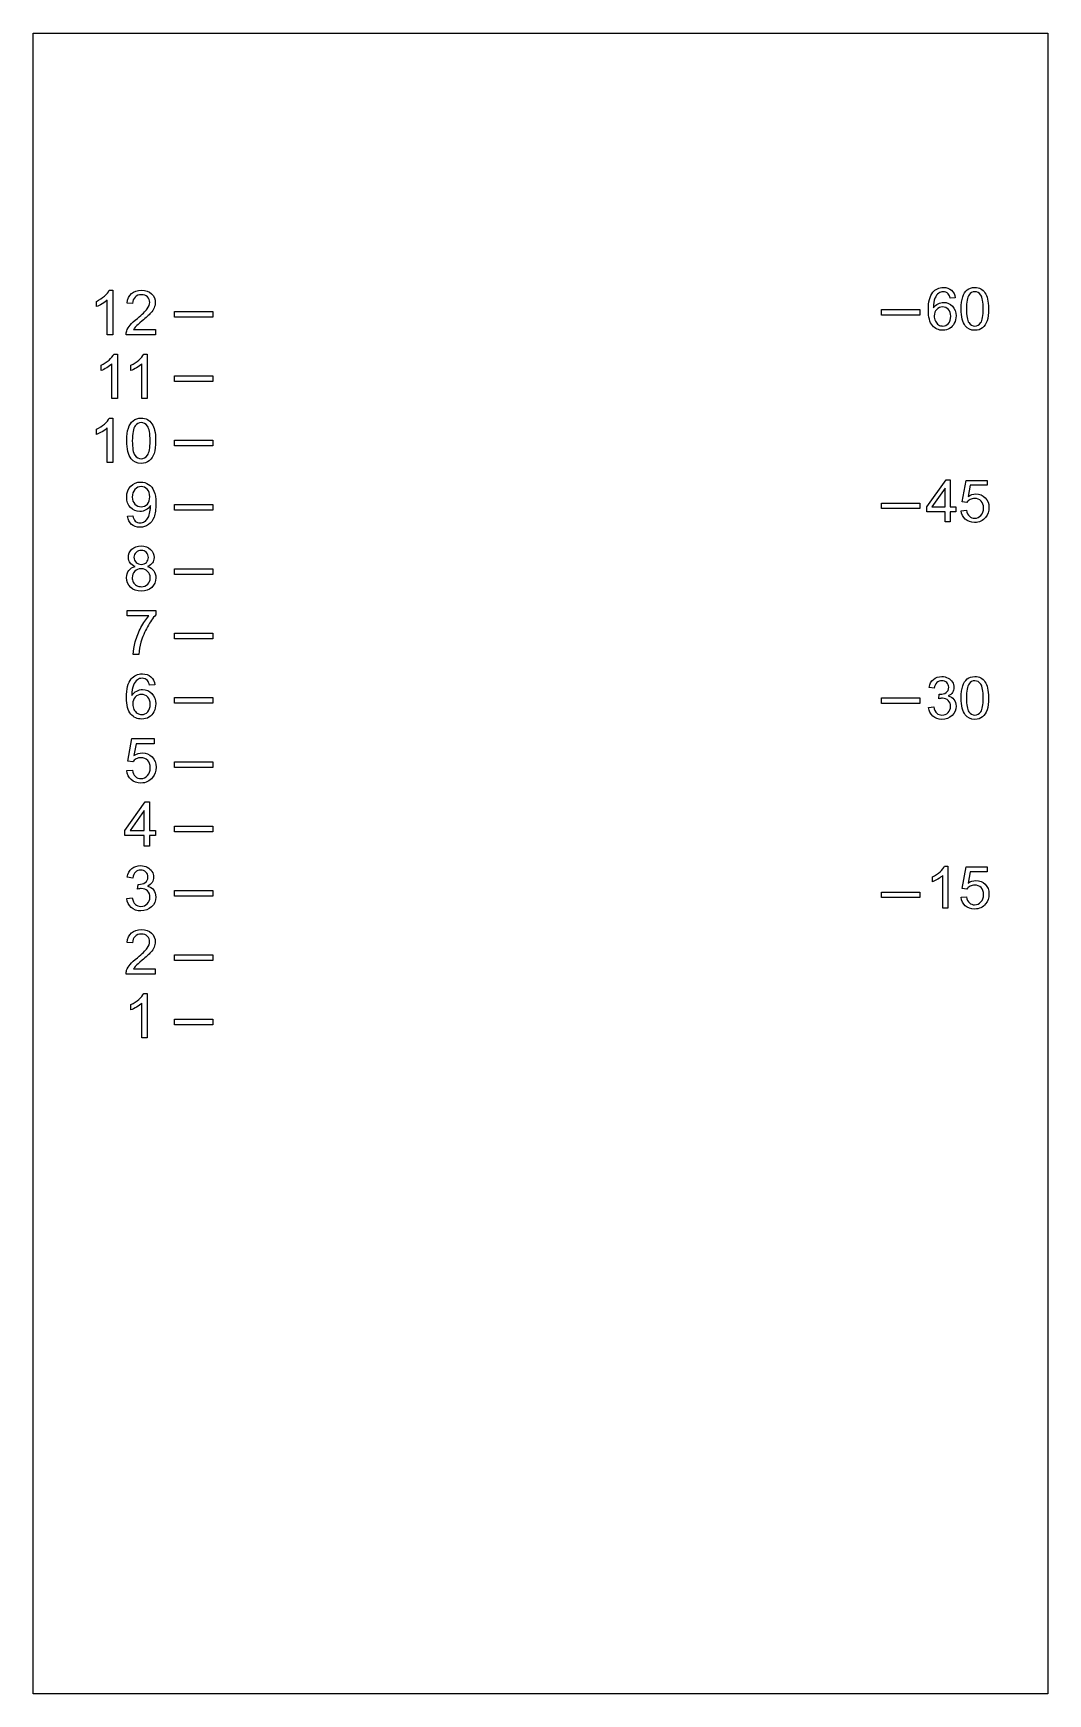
# Model space of a CAD drawing. Extents: x 34 to 116, y 49 to 184.
import ezdxf

# ---------------------------------------------------------------- set-up
doc = ezdxf.new("R2010")
doc.units = 0
doc.layers.add('Layer_1', color=7, linetype='CONTINUOUS')

msp = doc.modelspace()

# ---------------------------------------------------------------- linework, layer by layer
at = {"layer": 'Layer_1', "color": 7}
for points in [[(34.243836, 183.851205), (116.422664, 183.851205), (116.422664, 49.287664), (34.243836, 49.287664)], [(108.93092, 162.400471)], [(109.408267, 161.510475)], [(109.836954, 161.510475)], [(45.687957, 161.300315), (48.78846, 161.300315), (48.78846, 160.850908), (45.687957, 160.850908)], [(102.947085, 161.449399), (106.047587, 161.449399), (106.047587, 161.003902), (102.947085, 161.003902)], [(107.227763, 160.935685)], [(45.687957, 156.085925), (48.78846, 156.085925), (48.78846, 155.636518), (45.687957, 155.636518)], [(41.818348, 150.827725)], [(42.271412, 150.827725)], [(45.687957, 150.871503), (48.78846, 150.871503), (48.78846, 150.422097), (45.687957, 150.422097)], [(108.103673, 144.265769), (108.103673, 145.079282), (106.629921, 145.079282), (106.629921, 145.461702), (108.180141, 147.663517), (108.520772, 147.663517), (108.520772, 145.461702), (108.979582, 145.461702), (108.979582, 145.079282), (108.520772, 145.079282), (108.520772, 144.265769)], [(108.103673, 145.461702), (108.103673, 146.993702), (107.040069, 145.461702)], [(43.686891, 146.291306)], [(45.687957, 145.657069), (48.78846, 145.657069), (48.78846, 145.207662), (45.687957, 145.207662)], [(102.947085, 145.781217), (106.047587, 145.781217), (106.047587, 145.33572), (102.947085, 145.33572)], [(41.881984, 144.70648)], [(109.408267, 145.155766)], [(42.406067, 141.389833)], [(42.494231, 140.642735)], [(45.687957, 140.442653), (48.78846, 140.442653), (48.78846, 139.993247), (45.687957, 139.993247)], [(42.264025, 139.731522)], [(45.687957, 135.228238), (48.78846, 135.228238), (48.78846, 134.778832), (45.687957, 134.778832)], [(44.103219, 131.045549)], [(42.30321, 129.497466)], [(45.687957, 130.013823), (48.78846, 130.013823), (48.78846, 129.564416), (45.687957, 129.564416)], [(102.947085, 129.986458), (106.047587, 129.986458), (106.047587, 129.540961), (102.947085, 129.540961)], [(106.768954, 129.205748)], [(109.408268, 129.984498)], [(109.836954, 129.984498)], [(41.81586, 124.094237)], [(45.687957, 124.799407), (48.78846, 124.799407), (48.78846, 124.350001), (45.687957, 124.350001)], [(43.228929, 117.972523), (43.228929, 118.832292), (41.671369, 118.832292), (41.671369, 119.236459), (43.309745, 121.563484), (43.669747, 121.563484), (43.669747, 119.236459), (44.154648, 119.236459), (44.154648, 118.832292), (43.669747, 118.832292), (43.669747, 117.972523)], [(43.228929, 119.236459), (43.228929, 120.855577), (42.104841, 119.236459)], [(45.687957, 119.584992), (48.78846, 119.584992), (48.78846, 119.135586), (45.687957, 119.135586)], [(41.818309, 113.740155)], [(45.687957, 114.370577), (48.78846, 114.370577), (48.78846, 113.92117), (45.687957, 113.92117)], [(102.947085, 114.254987), (106.047587, 114.254987), (106.047587, 113.80949), (102.947085, 113.80949)], [(109.408267, 113.827883)], [(45.687957, 109.156161), (48.78846, 109.156161), (48.78846, 108.706755), (45.687957, 108.706755)], [(45.687957, 103.941746), (48.78846, 103.941746), (48.78846, 103.492339), (45.687957, 103.492339)]]:
    msp.add_lwpolyline(points, close=True, dxfattribs=at)
for points in [[(40.40283, 163.023837), (40.686913, 163.023837), (40.686913, 159.418174)], [(39.364457, 161.696208), (39.364457, 162.122421)], [(40.686913, 159.418174), (40.246095, 159.418174), (40.246095, 162.22775)], [(42.298351, 161.938709), (41.845287, 161.98525)], [(108.93092, 162.400471), (108.516138, 162.368024)], [(44.135095, 159.841938), (44.135095, 159.418174), (41.762021, 159.418174)], [(42.374269, 159.841938), (44.135095, 159.841938)], [(40.775106, 157.843122), (41.05919, 157.843122), (41.05919, 154.237458)], [(43.192194, 157.843122), (43.476277, 157.843122), (43.476277, 154.237458)], [(39.736734, 156.515493), (39.736734, 156.941706)], [(41.05919, 154.237458), (40.618371, 154.237458), (40.618371, 157.047034)], [(42.153821, 156.515493), (42.153821, 156.941706)], [(43.476277, 154.237458), (43.035458, 154.237458), (43.035458, 157.047034)], [(40.40283, 152.6624), (40.686913, 152.6624), (40.686913, 149.056737)], [(39.364457, 151.334772), (39.364457, 151.760985)], [(40.686913, 149.056737), (40.246095, 149.056737), (40.246095, 151.866313)], [(109.874029, 145.820946), (109.482419, 145.871935), (109.811464, 147.617163), (111.500717, 147.617163), (111.500717, 147.218519), (110.145144, 147.218519), (109.962083, 146.305345)], [(41.881983, 144.70648), (42.305658, 144.745672)], [(109.408267, 145.155766), (109.846222, 145.192849)], [(41.845248, 136.63533), (41.845248, 137.059093), (44.169342, 137.059093), (44.169342, 136.716163)], [(43.603625, 136.63533), (41.845248, 136.63533)], [(42.800355, 133.514668), (42.347291, 133.514668)], [(44.103219, 131.045549), (43.664849, 131.011252)], [(107.227764, 130.765559), (106.810664, 130.839726)], [(106.768954, 129.205751), (107.186054, 129.261375)], [(107.591567, 129.917284), (107.637912, 130.283481)], [(42.308107, 124.797248), (41.894228, 124.851138), (42.241985, 126.695608), (44.0273, 126.695608), (44.0273, 126.274296), (42.59464, 126.274296), (42.401169, 125.309196)], [(41.81586, 124.094237), (42.27872, 124.133431)], [(108.068914, 116.349537), (108.337712, 116.349537), (108.337712, 112.937886)], [(109.874029, 114.493066), (109.482419, 114.544051), (109.811464, 116.28928), (111.500717, 116.28928), (111.500717, 115.890638), (110.145144, 115.890638), (109.962083, 114.977465)], [(42.30321, 115.388674), (41.862391, 115.467053)], [(42.687702, 114.492152), (42.736681, 114.879174)], [(107.086413, 115.093346), (107.086413, 115.496628)], [(108.337712, 112.937886), (107.920612, 112.937886), (107.920612, 115.596288)], [(41.818309, 113.740155), (42.259128, 113.798941)], [(109.408267, 113.827883), (109.846222, 113.864964)], [(42.295862, 110.131616), (41.842799, 110.178154)], [(44.132607, 108.03484), (44.132607, 107.61108), (41.759533, 107.61108)], [(42.371781, 108.03484), (44.132607, 108.03484)], [(42.153821, 104.708803), (42.153821, 105.135019)], [(43.476277, 102.430772), (43.035458, 102.430772), (43.035458, 105.240343)], [(43.192194, 106.036429), (43.476277, 106.036429), (43.476277, 102.430772)]]:
    msp.add_lwpolyline(points, dxfattribs=at)
for points in [[(40.010991, 162.543736), (40.195482, 162.708668), (40.326095, 162.868702), (40.40283, 163.023837)], [(42.195493, 162.756842), (42.397943, 162.934839), (42.669781, 163.023837), (43.011007, 163.023837)], [(43.011007, 163.023837), (43.355499, 163.023837), (43.628154, 162.928307), (43.828971, 162.737246)], [(106.748099, 161.42472), (106.748099, 162.081402), (106.869367, 162.558848), (107.111903, 162.857059)], [(107.111903, 162.857059), (107.323542, 163.116641), (107.60856, 163.246432), (107.966957, 163.246432)], [(107.941467, 162.903412), (107.808613, 162.903412), (107.69198, 162.866329), (107.591567, 162.792163)], [(108.358567, 162.724949), (108.245796, 162.843925), (108.106762, 162.903412), (107.941467, 162.903412)], [(107.966957, 163.246432), (108.234209, 163.246432), (108.4528, 163.171493), (108.62273, 163.021615)], [(108.62273, 163.021615), (108.794204, 162.871737), (108.896934, 162.664689), (108.93092, 162.400471)], [(109.53108, 162.479273), (109.6145, 162.724949), (109.737313, 162.914228), (109.899518, 163.04711)], [(109.899518, 163.04711), (110.063268, 163.179991), (110.268729, 163.246432), (110.515899, 163.246432)], [(110.511264, 162.901095), (110.319708, 162.901095), (110.166771, 162.819975), (110.052455, 162.657736)], [(110.99788, 162.625289), (110.868116, 162.809159), (110.705911, 162.901095), (110.511264, 162.901095)], [(110.515899, 163.246432), (110.698187, 163.246432), (110.858075, 163.209349), (110.995563, 163.135182)], [(110.995563, 163.135182), (111.133052, 163.062561), (111.246596, 162.95672), (111.336195, 162.817658)], [(39.364457, 162.122421), (39.610989, 162.238364), (39.8265, 162.378803), (40.010991, 162.543736)], [(39.827317, 161.924012), (39.655888, 161.822766), (39.501601, 161.746832), (39.364457, 161.696208)], [(40.246095, 162.22775), (40.139972, 162.126504), (40.000379, 162.025258), (39.827317, 161.924012)], [(41.845287, 161.98525), (41.876308, 162.323281), (41.993043, 162.580478), (42.195493, 162.756842)], [(42.491821, 162.467801), (42.364474, 162.340427), (42.299984, 162.164063), (42.298351, 161.938709)], [(43.001211, 162.658862), (42.788966, 162.658862), (42.619169, 162.595175), (42.491821, 162.467801)], [(42.680393, 160.745803), (43.0706, 161.065871), (43.334274, 161.318986), (43.471418, 161.505147)], [(43.488561, 162.477599), (43.364479, 162.598441), (43.202029, 162.658862), (43.001211, 162.658862)], [(43.471418, 161.505147), (43.608562, 161.692942), (43.677134, 161.870123), (43.677134, 162.036689)], [(43.677134, 162.036689), (43.677134, 162.21142), (43.614276, 162.35839), (43.488561, 162.477599)], [(44.042033, 161.603128), (43.983257, 161.464323), (43.885298, 161.318169), (43.748155, 161.164667)], [(43.828971, 162.737246), (44.029789, 162.546185), (44.130197, 162.3094), (44.130197, 162.026891)], [(44.130197, 162.026891), (44.130197, 161.883187), (44.100809, 161.741933), (44.042033, 161.603128)], [(107.28106, 162.372659), (107.205364, 162.188788), (107.165971, 161.926888), (107.162881, 161.586959)], [(107.162881, 161.586959), (107.263294, 161.739927), (107.386107, 161.853495), (107.53132, 161.927661)], [(107.591567, 162.792163), (107.460258, 162.696365), (107.356755, 162.55653), (107.28106, 162.372659)], [(107.904392, 161.670396), (107.715924, 161.670396), (107.556036, 161.60241), (107.424727, 161.466439)], [(107.53132, 161.927661), (107.676532, 162.001827), (107.828696, 162.03891), (107.987812, 162.03891)], [(108.377105, 161.466439), (108.251975, 161.60241), (108.094404, 161.670396), (107.904392, 161.670396)], [(107.987812, 162.03891), (108.265878, 162.03891), (108.502235, 161.936159), (108.696881, 161.730656)], [(108.516138, 162.368024), (108.479063, 162.531808), (108.426539, 162.650783), (108.358567, 162.724949)], [(108.696881, 161.730656), (108.893073, 161.526699), (108.991168, 161.262481), (108.991168, 160.938003)], [(109.408267, 161.510475), (109.408267, 161.91221), (109.449205, 162.235142), (109.53108, 162.479273)], [(109.744264, 160.129126), (109.520266, 160.411885), (109.408267, 160.872335), (109.408267, 161.510475)], [(110.052455, 162.657736), (109.908787, 162.450688), (109.836954, 162.068268), (109.836954, 161.510475)], [(109.836954, 161.510475), (109.836954, 160.952682), (109.901836, 160.581077), (110.0316, 160.395661)], [(111.194845, 161.510475), (111.194845, 162.069813), (111.12919, 162.441418), (110.99788, 162.625289)], [(110.99788, 160.397979), (111.12919, 160.583395), (111.194845, 160.954227), (111.194845, 161.510475)], [(111.336195, 162.817658), (111.425794, 162.680141), (111.496083, 162.511721), (111.547062, 162.312399)], [(111.62353, 161.510475), (111.62353, 161.111831), (111.582593, 160.78967), (111.500717, 160.543994)], [(111.547062, 162.312399), (111.598041, 162.114622), (111.62353, 161.847314), (111.62353, 161.510475)], [(41.81345, 159.724361), (41.873859, 159.886028), (41.970186, 160.045246), (42.102431, 160.202014)], [(42.102431, 160.202014), (42.236309, 160.358782), (42.428963, 160.540045), (42.680393, 160.745803)], [(43.069784, 160.532696), (42.805292, 160.310608), (42.635495, 160.159556), (42.560393, 160.079539)], [(43.748155, 161.164667), (43.612644, 161.011165), (43.38652, 160.800508), (43.069784, 160.532696)], [(107.077144, 160.159256), (106.857781, 160.415748), (106.748099, 160.837569), (106.748099, 161.42472)], [(107.927564, 159.776835), (107.579981, 159.776835), (107.296508, 159.904309), (107.077144, 160.159256)], [(107.424727, 161.466439), (107.293418, 161.332012), (107.227763, 161.155094), (107.227763, 160.935685)], [(107.227763, 160.935685), (107.227763, 160.791988), (107.257887, 160.654471), (107.318135, 160.523134)], [(107.318135, 160.523134), (107.379928, 160.391798), (107.465665, 160.291365), (107.575347, 160.221834)], [(107.575347, 160.221834), (107.685029, 160.153848), (107.800117, 160.119855), (107.920612, 160.119855)], [(107.920612, 160.119855), (108.096721, 160.119855), (108.248113, 160.190931), (108.374788, 160.333084)], [(108.374788, 160.333084), (108.501462, 160.475236), (108.564799, 160.668377), (108.564799, 160.912508)], [(108.564799, 160.912508), (108.564799, 161.147368), (108.502234, 161.332012), (108.377105, 161.466439)], [(108.852135, 160.342354), (108.760991, 160.160028), (108.635089, 160.020194), (108.474428, 159.92285)], [(108.991168, 160.938003), (108.991168, 160.724775), (108.944824, 160.526225), (108.852135, 160.342354)], [(110.0316, 160.395661), (110.162909, 160.21179), (110.324342, 160.119855), (110.515899, 160.119855)], [(110.515899, 160.119855), (110.707456, 160.119855), (110.868116, 160.212563), (110.99788, 160.397979)], [(111.500717, 160.543994), (111.418842, 160.299863), (111.29603, 160.110584), (111.13228, 159.976158)], [(41.762021, 159.418174), (41.758758, 159.524319), (41.775901, 159.626382), (41.81345, 159.724361)], [(42.560393, 160.079539), (42.48529, 160.001155), (42.423249, 159.921955), (42.374269, 159.841938)], [(108.474428, 159.92285), (108.313767, 159.825507), (108.131479, 159.776835), (107.927564, 159.776835)], [(110.515899, 159.776835), (110.188398, 159.776835), (109.931187, 159.894265), (109.744264, 160.129126)], [(111.13228, 159.976158), (110.970074, 159.843276), (110.764614, 159.776835), (110.515899, 159.776835)], [(40.383268, 157.363019), (40.567759, 157.527952), (40.698372, 157.687987), (40.775106, 157.843122)], [(42.800355, 157.363019), (42.984846, 157.527952), (43.115459, 157.687987), (43.192194, 157.843122)], [(39.736734, 156.941706), (39.983266, 157.057649), (40.198777, 157.198087), (40.383268, 157.363019)], [(40.199593, 156.743296), (40.028164, 156.64205), (39.873878, 156.566116), (39.736734, 156.515493)], [(40.618371, 157.047034), (40.512248, 156.945788), (40.372655, 156.844542), (40.199593, 156.743296)], [(42.153821, 156.941706), (42.400353, 157.057649), (42.615864, 157.198087), (42.800355, 157.363019)], [(42.616681, 156.743296), (42.445251, 156.64205), (42.290964, 156.566116), (42.153821, 156.515493)], [(43.035458, 157.047034), (42.929335, 156.945788), (42.789743, 156.844542), (42.616681, 156.743296)], [(39.364457, 151.760985), (39.610989, 151.876928), (39.8265, 152.017365), (40.010991, 152.182299)], [(40.010991, 152.182299), (40.195482, 152.347231), (40.326095, 152.507265), (40.40283, 152.6624)], [(41.948145, 151.851616), (42.036308, 152.111263), (42.166105, 152.311305), (42.337535, 152.451743)], [(42.337535, 152.451743), (42.510597, 152.592181), (42.727741, 152.6624), (42.988967, 152.6624)], [(42.984069, 152.297425), (42.781618, 152.297425), (42.619985, 152.211693), (42.499168, 152.040228)], [(43.498357, 152.005934), (43.361214, 152.200262), (43.189784, 152.297425), (42.984069, 152.297425)], [(42.988967, 152.6624), (43.181621, 152.6624), (43.350601, 152.623208), (43.495908, 152.544824)], [(43.495908, 152.544824), (43.641215, 152.468073), (43.761216, 152.356213), (43.85591, 152.209243)], [(43.85591, 152.209243), (43.950605, 152.063906), (44.024891, 151.885909), (44.078769, 151.675252)], [(39.827317, 151.562575), (39.655888, 151.461329), (39.501601, 151.385395), (39.364457, 151.334772)], [(40.246095, 151.866313), (40.139972, 151.765067), (40.000379, 151.663821), (39.827317, 151.562575)], [(41.818348, 150.827725), (41.818348, 151.252305), (41.861614, 151.593602), (41.948145, 151.851616)], [(42.173452, 149.367823), (41.936716, 149.666663), (41.818348, 150.153297), (41.818348, 150.827725)], [(42.499168, 152.040228), (42.347331, 151.821405), (42.271412, 151.417238), (42.271412, 150.827725)], [(42.271412, 150.827725), (42.271412, 150.238212), (42.339984, 149.845476), (42.477127, 149.649516)], [(43.706522, 150.827725), (43.706522, 151.418871), (43.637133, 151.811607), (43.498357, 152.005934)], [(43.498357, 149.651965), (43.637133, 149.847925), (43.706522, 150.239845), (43.706522, 150.827725)], [(44.159585, 150.827725), (44.159585, 150.406411), (44.11632, 150.065931), (44.029789, 149.806284)], [(44.078769, 151.675252), (44.132646, 151.466228), (44.159585, 151.183719), (44.159585, 150.827725)], [(42.988967, 148.9955), (42.642842, 148.9955), (42.371004, 149.119608), (42.173452, 149.367823)], [(42.477127, 149.649516), (42.615904, 149.455189), (42.786517, 149.358025), (42.988967, 149.358025)], [(42.988967, 149.358025), (43.191417, 149.358025), (43.361214, 149.456005), (43.498357, 149.651965)], [(44.029789, 149.806284), (43.943258, 149.54827), (43.813461, 149.348228), (43.640399, 149.206157)], [(43.640399, 149.206157), (43.468969, 149.065719), (43.251825, 148.9955), (42.988967, 148.9955)], [(41.815862, 146.269261), (41.815862, 146.63342), (41.922801, 146.926543), (42.13668, 147.148631)], [(42.13668, 147.148631), (42.352191, 147.370719), (42.62158, 147.481763), (42.944847, 147.481763)], [(42.486884, 146.876737), (42.341577, 146.716702), (42.268924, 146.509311), (42.268924, 146.254563)], [(42.998724, 147.116788), (42.802804, 147.116788), (42.632191, 147.036771), (42.486884, 146.876737)], [(42.944847, 147.481763), (43.178318, 147.481763), (43.39138, 147.418892), (43.584034, 147.293151)], [(43.483624, 146.893883), (43.349746, 147.042486), (43.188112, 147.116788), (42.998724, 147.116788)], [(43.686891, 146.291306), (43.686891, 146.544421), (43.619135, 146.74528), (43.483624, 146.893883)], [(43.584034, 147.293151), (43.778321, 147.16741), (43.92526, 146.98778), (44.024853, 146.754262)], [(44.024853, 146.754262), (44.126078, 146.522376), (44.17669, 146.185978), (44.17669, 145.745068)], [(42.124434, 145.416835), (41.918719, 145.632391), (41.815862, 145.916533), (41.815862, 146.269261)], [(42.878725, 145.093501), (42.58158, 145.093501), (42.33015, 145.201279), (42.124434, 145.416835)], [(42.268924, 146.254563), (42.268924, 146.025944), (42.337495, 145.839782), (42.474639, 145.696077)], [(42.474639, 145.696077), (42.613415, 145.554006), (42.784028, 145.482971), (42.986478, 145.482971)], [(42.986478, 145.482971), (43.190561, 145.482971), (43.357909, 145.554006), (43.488522, 145.696077)], [(43.735872, 145.566254), (43.647708, 145.425816), (43.526891, 145.311506), (43.373421, 145.223324)], [(43.488522, 145.696077), (43.620768, 145.839782), (43.686891, 146.038191), (43.686891, 146.291306)], [(43.672196, 144.939182), (43.716278, 145.115546), (43.738319, 145.295176), (43.738319, 145.478072)], [(43.738319, 145.478072), (43.738319, 145.497668), (43.737504, 145.527062), (43.735872, 145.566254)], [(44.17669, 145.745068), (44.17669, 145.286195), (44.126894, 144.920403), (44.027302, 144.647692)], [(110.128923, 146.057352), (110.020786, 145.997091), (109.935821, 145.918289), (109.874029, 145.820946)], [(109.962083, 146.305345), (110.165999, 146.447497), (110.379955, 146.518573), (110.603953, 146.518573)], [(110.492726, 146.150059), (110.358328, 146.150059), (110.23706, 146.119157), (110.128923, 146.057352)], [(111.016418, 145.943784), (110.883564, 146.081301), (110.709001, 146.150059), (110.492726, 146.150059)], [(110.603953, 146.518573), (110.900558, 146.518573), (111.150817, 146.415822), (111.354732, 146.21032)], [(111.009467, 144.777981), (111.1485, 144.929404), (111.218017, 145.130272), (111.218017, 145.380583)], [(111.218017, 145.380583), (111.218017, 145.618533), (111.150817, 145.806267), (111.016418, 145.943784)], [(111.354732, 146.21032), (111.558648, 146.004817), (111.660606, 145.740599), (111.660606, 145.417666)], [(111.660606, 145.417666), (111.660606, 145.110185), (111.571007, 144.844422), (111.391808, 144.620378)], [(42.202803, 144.047564), (42.024842, 144.204332), (41.917903, 144.423971), (41.881984, 144.70648)], [(42.890969, 143.814862), (42.610151, 143.814862), (42.380763, 143.892429), (42.202803, 144.047564)], [(42.305658, 144.745672), (42.341577, 144.546446), (42.410149, 144.401925), (42.511374, 144.31211)], [(42.511374, 144.31211), (42.612599, 144.222296), (42.742395, 144.177388), (42.900763, 144.177388)], [(43.373421, 145.223324), (43.221583, 145.136775), (43.056684, 145.093501), (42.878725, 145.093501)], [(43.581585, 144.027968), (43.385666, 143.885897), (43.15546, 143.814862), (42.890969, 143.814862)], [(42.900763, 144.177388), (43.036274, 144.177388), (43.154642, 144.208415), (43.255867, 144.270469)], [(43.255867, 144.270469), (43.358725, 144.332523), (43.442807, 144.414989), (43.508114, 144.517869)], [(43.508114, 144.517869), (43.57342, 144.62238), (43.628115, 144.762818), (43.672196, 144.939182)], [(44.027302, 144.647692), (43.92771, 144.376614), (43.779137, 144.170039), (43.581585, 144.027968)], [(109.741947, 144.46741), (109.547301, 144.640464), (109.436074, 144.869917), (109.408267, 145.155766)], [(110.499678, 144.207827), (110.190716, 144.207827), (109.938139, 144.294354), (109.741947, 144.46741)], [(109.846222, 145.192849), (109.878663, 144.979621), (109.953587, 144.818927), (110.070993, 144.710768)], [(110.070993, 144.710768), (110.189943, 144.604153), (110.332838, 144.550846), (110.499678, 144.550846)], [(110.499678, 144.550846), (110.700504, 144.550846), (110.870434, 144.626558), (111.009467, 144.777981)], [(111.391808, 144.620378), (111.17399, 144.345344), (110.876613, 144.207827), (110.499678, 144.207827)], [(41.955453, 141.375136), (41.955453, 141.636416), (42.049331, 141.856054), (42.237087, 142.034051)], [(42.087698, 140.929327), (41.999534, 141.053435), (41.955453, 141.202038), (41.955453, 141.375136)], [(42.237087, 142.034051), (42.424843, 142.212049), (42.67464, 142.301047), (42.986478, 142.301047)], [(42.572599, 141.776854), (42.461577, 141.669076), (42.406067, 141.540069), (42.406067, 141.389833)], [(42.406067, 141.389833), (42.406067, 141.220001), (42.460761, 141.081196), (42.57015, 140.973418)], [(42.991377, 141.938521), (42.823212, 141.938521), (42.683619, 141.884632), (42.572599, 141.776854)], [(42.986478, 142.301047), (43.29995, 142.301047), (43.552196, 142.209599), (43.743217, 142.026703)], [(43.407705, 141.771955), (43.296684, 141.882999), (43.157908, 141.938521), (42.991377, 141.938521)], [(43.576686, 141.365338), (43.576686, 141.527005), (43.520359, 141.662544), (43.407705, 141.771955)], [(43.412603, 140.970969), (43.521992, 141.078747), (43.576686, 141.210203), (43.576686, 141.365338)], [(43.743217, 142.026703), (43.934239, 141.84544), (44.029749, 141.624169), (44.029749, 141.362888)], [(44.029749, 141.362888), (44.029749, 141.196323), (43.985668, 141.050986), (43.897504, 140.926877)], [(41.810962, 139.733971), (41.810962, 139.96749), (41.869738, 140.162634), (41.98729, 140.319401)], [(41.98729, 140.319401), (42.106474, 140.477803), (42.275454, 140.585581), (42.494231, 140.642735)], [(42.494231, 140.642735), (42.311373, 140.709689), (42.175862, 140.805219), (42.087698, 140.929327)], [(42.467292, 140.245917), (42.331781, 140.108745), (42.264025, 139.93728), (42.264025, 139.731522)], [(42.984029, 140.451674), (42.776681, 140.451674), (42.604435, 140.383089), (42.467292, 140.245917)], [(42.57015, 140.973418), (42.679538, 140.86564), (42.82158, 140.811751), (42.996274, 140.811751)], [(43.513012, 140.243467), (43.372603, 140.382272), (43.196276, 140.451674), (42.984029, 140.451674)], [(42.996274, 140.811751), (43.166071, 140.811751), (43.304848, 140.864824), (43.412603, 140.970969)], [(43.897504, 140.926877), (43.810973, 140.804403), (43.678727, 140.709689), (43.500767, 140.642735)], [(43.500767, 140.642735), (43.721176, 140.570883), (43.888524, 140.454941), (44.002811, 140.294907)], [(43.726074, 139.716825), (43.726074, 139.929115), (43.655054, 140.104663), (43.513012, 140.243467)], [(44.002811, 140.294907), (44.118729, 140.134873), (44.176689, 139.943812), (44.176689, 139.721724)], [(42.136678, 138.947682), (41.919534, 139.158339), (41.810962, 139.420435), (41.810962, 139.733971)], [(42.993825, 138.634146), (42.639538, 138.634146), (42.353822, 138.738658), (42.136678, 138.947682)], [(42.264025, 139.731522), (42.264025, 139.605781), (42.293413, 139.484122), (42.35219, 139.366547)], [(42.35219, 139.366547), (42.412598, 139.24897), (42.501578, 139.157522), (42.619129, 139.092203)], [(42.619129, 139.092203), (42.736681, 139.028515), (42.863213, 138.996672), (42.998724, 138.996672)], [(43.850973, 138.947682), (43.633829, 138.738658), (43.348113, 138.634146), (42.993825, 138.634146)], [(42.998724, 138.996672), (43.209337, 138.996672), (43.383215, 139.064441), (43.520359, 139.19998)], [(43.520359, 139.19998), (43.657502, 139.335519), (43.726074, 139.507801), (43.726074, 139.716825)], [(44.176689, 139.721724), (44.176689, 139.41472), (44.068117, 139.156706), (43.850973, 138.947682)], [(42.969336, 135.694722), (43.16852, 136.067046), (43.37995, 136.380582), (43.603625, 136.63533)], [(44.169342, 136.716163), (43.940769, 136.472846), (43.713829, 136.149512), (43.488522, 135.746162)], [(42.513823, 134.538558), (42.619946, 134.938643), (42.771783, 135.324031), (42.969336, 135.694722)], [(43.488522, 135.746162), (43.264847, 135.342811), (43.091785, 134.928029), (42.969336, 134.501816)], [(42.347291, 133.514668), (42.352186, 133.797177), (42.407697, 134.138473), (42.513823, 134.538558)], [(42.969336, 134.501816), (42.881172, 134.201344), (42.824845, 133.872295), (42.800355, 133.514668)], [(42.18076, 131.528099), (42.404435, 131.802443), (42.705661, 131.939615), (43.084438, 131.939615)], [(43.084438, 131.939615), (43.366888, 131.939615), (43.59791, 131.860414), (43.777503, 131.702013)], [(41.796268, 130.01431), (41.796268, 130.708336), (41.924432, 131.212933), (42.18076, 131.528099)], [(42.359536, 131.016156), (42.279536, 130.821828), (42.237903, 130.545034), (42.234637, 130.185772)], [(42.234637, 130.185772), (42.340761, 130.347442), (42.470558, 130.467468), (42.624028, 130.54585)], [(42.687702, 131.459513), (42.548925, 131.358267), (42.439537, 131.210481), (42.359536, 131.016156)], [(42.624028, 130.54585), (42.777498, 130.624231), (42.938315, 130.663422), (43.106479, 130.663422)], [(43.057499, 131.577089), (42.91709, 131.577089), (42.793825, 131.537897), (42.687702, 131.459513)], [(43.498318, 131.388477), (43.379133, 131.514218), (43.232194, 131.577089), (43.057499, 131.577089)], [(43.106479, 130.663422), (43.400358, 130.663422), (43.650156, 130.554829), (43.855871, 130.337642)], [(43.664849, 131.011252), (43.625666, 131.184351), (43.570155, 131.310093), (43.498318, 131.388477)], [(43.777503, 131.702013), (43.958729, 131.543612), (44.067301, 131.324791), (44.103219, 131.045549)], [(106.810664, 130.839726), (106.861643, 131.119395), (106.977504, 131.335714), (107.158247, 131.488682)], [(107.158247, 131.488682), (107.338991, 131.643196), (107.563761, 131.720452), (107.832559, 131.720452)], [(107.436314, 131.224464), (107.328177, 131.122485), (107.25866, 130.969517), (107.227764, 130.765559)], [(107.841827, 131.377432), (107.679622, 131.377432), (107.544451, 131.326443), (107.436314, 131.224464)], [(107.832559, 131.720452), (108.017936, 131.720452), (108.188638, 131.680279), (108.344664, 131.599932)], [(108.242706, 131.226782), (108.139204, 131.327215), (108.005578, 131.377432), (107.841827, 131.377432)], [(108.184776, 130.417905), (108.326898, 130.510613), (108.39796, 130.653538), (108.39796, 130.846679)], [(108.39796, 130.846679), (108.39796, 130.999647), (108.346209, 131.126348), (108.242706, 131.226782)], [(108.344664, 131.599932), (108.50069, 131.52113), (108.619641, 131.41297), (108.701516, 131.275454)], [(108.701516, 131.275454), (108.784936, 131.137937), (108.826646, 130.991922), (108.826646, 130.837408)], [(108.826646, 130.837408), (108.826646, 130.690621), (108.787253, 130.556967), (108.708468, 130.436446)], [(109.408268, 129.984498), (109.408268, 130.386233), (109.449206, 130.709165), (109.531081, 130.953296)], [(109.531081, 130.953296), (109.614501, 131.198973), (109.737313, 131.388252), (109.899519, 131.521133)], [(110.052455, 131.13176), (109.908787, 130.924712), (109.836954, 130.542291), (109.836954, 129.984498)], [(109.899519, 131.521133), (110.063269, 131.654015), (110.268729, 131.720455), (110.515899, 131.720455)], [(110.511265, 131.375118), (110.319708, 131.375118), (110.166771, 131.293998), (110.052455, 131.13176)], [(110.997881, 131.099311), (110.868117, 131.283182), (110.705911, 131.375118), (110.511265, 131.375118)], [(110.515899, 131.720455), (110.698187, 131.720455), (110.858075, 131.683372), (110.995564, 131.609205)], [(110.995564, 131.609205), (111.133052, 131.536584), (111.246596, 131.430743), (111.336195, 131.29168)], [(111.194845, 129.984498), (111.194845, 130.543836), (111.12919, 130.915441), (110.997881, 131.099311)], [(111.336195, 131.29168), (111.425794, 131.154164), (111.496083, 130.985744), (111.547062, 130.786422)], [(111.547062, 130.786422), (111.598041, 130.588645), (111.623531, 130.321337), (111.623531, 129.984498)], [(42.144025, 128.676883), (41.912187, 128.94796), (41.796268, 129.393769), (41.796268, 130.01431)], [(42.511374, 130.058399), (42.372598, 129.91633), (42.30321, 129.729352), (42.30321, 129.497466)], [(42.30321, 129.497466), (42.30321, 129.345593), (42.335047, 129.200255), (42.39872, 129.061449)], [(43.018315, 130.273951), (42.81913, 130.273951), (42.65015, 130.202101), (42.511374, 130.058399)], [(43.517909, 130.058399), (43.385664, 130.202101), (43.219133, 130.273951), (43.018315, 130.273951)], [(43.515461, 128.860594), (43.649339, 129.010829), (43.716278, 129.214954), (43.716278, 129.472969)], [(43.716278, 129.472969), (43.716278, 129.721186), (43.650155, 129.91633), (43.517909, 130.058399)], [(43.855871, 130.337642), (44.063219, 130.122087), (44.166893, 129.842844), (44.166893, 129.499914)], [(44.166893, 129.499914), (44.166893, 129.274561), (44.117913, 129.064721), (44.019954, 128.870394)], [(107.104951, 128.515073), (106.90876, 128.692764), (106.796761, 128.922989), (106.768954, 129.205748)], [(107.186054, 129.261375), (107.233943, 129.02497), (107.315046, 128.854233), (107.429362, 128.749164)], [(107.885854, 129.963639), (107.807069, 129.963639), (107.708973, 129.948187), (107.591567, 129.917284)], [(107.637912, 130.283481), (107.665718, 130.280389), (107.688118, 130.278842), (107.705112, 130.278842)], [(107.705112, 130.278842), (107.882765, 130.278842), (108.042653, 130.325197), (108.184776, 130.417905)], [(108.363202, 129.775905), (108.238072, 129.901061), (108.078956, 129.963639), (107.885854, 129.963639)], [(108.346981, 128.797836), (108.482925, 128.933808), (108.550897, 129.102227), (108.550897, 129.303094)], [(108.708468, 130.436446), (108.629682, 130.315926), (108.513048, 130.220127), (108.358567, 130.149051)], [(108.358567, 130.149051), (108.559393, 130.102697), (108.715419, 130.006127), (108.826646, 129.859339)], [(108.550897, 129.303094), (108.550897, 129.494691), (108.488332, 129.652294), (108.363202, 129.775905)], [(108.993485, 129.312362), (108.993485, 129.015696), (108.885349, 128.76384), (108.669075, 128.556792)], [(108.826646, 129.859339), (108.937872, 129.714096), (108.993485, 129.531771), (108.993485, 129.312362)], [(109.744265, 128.603149), (109.520267, 128.885908), (109.408268, 129.346358), (109.408268, 129.984498)], [(109.836954, 129.984498), (109.836954, 129.426705), (109.901836, 129.0551), (110.0316, 128.869684)], [(110.997881, 128.872002), (111.12919, 129.057418), (111.194845, 129.42825), (111.194845, 129.984498)], [(111.623531, 129.984498), (111.623531, 129.585854), (111.582593, 129.263693), (111.500718, 129.018017)], [(43.042805, 128.272715), (42.675456, 128.272715), (42.375863, 128.407438), (42.144025, 128.676883)], [(42.39872, 129.061449), (42.464026, 128.922649), (42.554639, 128.816507), (42.670558, 128.743021)], [(42.670558, 128.743021), (42.786477, 128.671168), (42.908111, 128.635241), (43.035458, 128.635241)], [(43.035458, 128.635241), (43.221582, 128.635241), (43.381583, 128.710359), (43.515461, 128.860594)], [(43.620767, 128.427033), (43.45097, 128.324155), (43.258316, 128.272715), (43.042805, 128.272715)], [(44.019954, 128.870394), (43.923626, 128.677699), (43.790564, 128.529912), (43.620767, 128.427033)], [(107.848779, 128.248538), (107.55063, 128.248538), (107.302687, 128.337383), (107.104951, 128.515073)], [(107.429362, 128.749164), (107.545223, 128.64564), (107.685801, 128.593878), (107.851096, 128.593878)], [(108.669075, 128.556792), (108.452801, 128.351289), (108.179369, 128.248538), (107.848779, 128.248538)], [(107.851096, 128.593878), (108.047287, 128.593878), (108.212582, 128.661864), (108.346981, 128.797836)], [(110.515899, 128.250859), (110.188399, 128.250859), (109.931187, 128.368289), (109.744265, 128.603149)], [(110.0316, 128.869684), (110.162909, 128.685814), (110.324342, 128.593878), (110.515899, 128.593878)], [(110.515899, 128.593878), (110.707456, 128.593878), (110.868117, 128.686586), (110.997881, 128.872002)], [(111.13228, 128.450181), (110.970074, 128.317299), (110.764614, 128.250859), (110.515899, 128.250859)], [(111.500718, 129.018017), (111.418843, 128.773886), (111.29603, 128.584608), (111.13228, 128.450181)], [(42.401169, 125.309196), (42.616681, 125.459431), (42.842804, 125.534548), (43.07954, 125.534548)], [(42.961988, 125.145077), (42.819947, 125.145077), (42.691783, 125.112417), (42.577496, 125.047098)], [(43.515461, 124.927069), (43.375052, 125.072408), (43.190561, 125.145077), (42.961988, 125.145077)], [(43.07954, 125.534548), (43.393011, 125.534548), (43.657502, 125.425952), (43.873014, 125.20876)], [(43.873014, 125.20876), (44.088525, 124.991573), (44.196281, 124.71233), (44.196281, 124.371032)], [(42.168515, 123.366738), (41.962799, 123.549635), (41.845248, 123.792135), (41.81586, 124.094237)], [(42.27872, 124.133431), (42.313005, 123.908078), (42.39219, 123.738248), (42.516272, 123.623939)], [(42.577496, 125.047098), (42.46321, 124.98341), (42.373414, 124.900127), (42.308107, 124.797248)], [(43.508114, 123.694974), (43.655054, 123.855007), (43.728524, 124.067295), (43.728524, 124.331838)], [(43.728524, 124.331838), (43.728524, 124.58332), (43.657503, 124.78173), (43.515461, 124.927069)], [(44.196281, 124.371032), (44.196281, 124.046065), (44.101586, 123.76519), (43.912197, 123.528408)], [(42.969336, 123.092391), (42.642803, 123.092391), (42.375863, 123.18384), (42.168515, 123.366738)], [(42.516272, 123.623939), (42.641987, 123.511258), (42.793008, 123.454917), (42.969336, 123.454917)], [(42.969336, 123.454917), (43.181581, 123.454917), (43.361174, 123.534936), (43.508114, 123.694974)], [(43.912197, 123.528408), (43.681992, 123.23773), (43.367705, 123.092391), (42.969336, 123.092391)], [(41.862391, 115.467053), (41.916268, 115.762627), (42.038718, 115.991246), (42.22974, 116.152911)], [(42.22974, 116.152911), (42.420761, 116.316213), (42.658314, 116.397864), (42.942396, 116.397864)], [(42.523619, 115.873668), (42.409333, 115.765893), (42.335863, 115.604229), (42.30321, 115.388674)], [(42.952192, 116.035338), (42.780763, 116.035338), (42.637905, 115.981448), (42.523619, 115.873668)], [(42.942396, 116.397864), (43.138316, 116.397864), (43.318725, 116.355406), (43.483624, 116.270491)], [(43.375869, 115.876124), (43.26648, 115.982267), (43.125255, 116.035338), (42.952192, 116.035338)], [(43.539951, 115.474405), (43.539951, 115.63607), (43.485257, 115.769976), (43.375869, 115.876124)], [(43.483624, 116.270491), (43.648523, 116.187208), (43.774238, 116.072897), (43.860769, 115.927558)], [(43.860769, 115.927558), (43.948932, 115.782225), (43.993014, 115.627907), (43.993014, 115.464605)], [(107.086413, 115.496628), (107.31968, 115.606332), (107.523595, 115.739213), (107.698159, 115.89527)], [(107.698159, 115.89527), (107.872723, 116.051327), (107.996308, 116.20275), (108.068914, 116.349537)], [(42.998724, 114.541145), (42.915458, 114.541145), (42.811784, 114.524814), (42.687702, 114.492152)], [(42.736681, 114.879174), (42.766069, 114.87591), (42.789743, 114.874278), (42.807702, 114.874278)], [(42.807702, 114.874278), (42.995458, 114.874278), (43.164439, 114.923267), (43.314644, 115.021244)], [(43.503216, 114.34273), (43.370971, 114.475007), (43.202806, 114.541145), (42.998724, 114.541145)], [(43.314644, 115.021244), (43.464848, 115.119226), (43.539951, 115.27028), (43.539951, 115.474405)], [(43.868116, 115.040844), (43.78485, 114.913469), (43.661584, 114.812222), (43.498318, 114.737105)], [(43.498318, 114.737105), (43.710564, 114.688111), (43.875463, 114.586048), (43.993014, 114.430917)], [(43.993014, 115.464605), (43.993014, 115.309468), (43.951381, 115.168215), (43.868116, 115.040844)], [(43.993014, 114.430917), (44.110566, 114.277413), (44.169342, 114.084717), (44.169342, 113.852831)], [(107.524367, 115.308895), (107.362162, 115.213097), (107.216178, 115.141247), (107.086413, 115.093346)], [(107.920612, 115.596288), (107.820199, 115.50049), (107.688118, 115.404692), (107.524367, 115.308895)], [(110.128923, 114.729468), (110.020786, 114.669209), (109.935821, 114.590408), (109.874029, 114.493066)], [(109.962083, 114.977465), (110.165999, 115.119615), (110.379955, 115.19069), (110.603953, 115.19069)], [(110.492726, 114.822173), (110.358328, 114.822173), (110.23706, 114.791271), (110.128923, 114.729468)], [(111.016418, 114.615903), (110.883564, 114.753416), (110.709001, 114.822173), (110.492726, 114.822173)], [(110.603953, 115.19069), (110.900558, 115.19069), (111.150817, 115.087939), (111.354732, 114.882437)], [(111.218017, 114.052697), (111.218017, 114.29065), (111.150817, 114.478385), (111.016418, 114.615903)], [(111.354732, 114.882437), (111.558648, 114.676934), (111.660606, 114.412717), (111.660606, 114.089784)], [(42.173413, 113.010207), (41.966065, 113.198001), (41.847697, 113.441317), (41.818309, 113.740155)], [(42.259128, 113.798941), (42.30974, 113.549097), (42.395455, 113.368653), (42.516272, 113.257609)], [(42.516272, 113.257609), (42.638721, 113.148196), (42.787293, 113.09349), (42.961988, 113.09349)], [(43.826483, 113.054297), (43.59791, 112.83711), (43.308929, 112.728516), (42.95954, 112.728516)], [(42.961988, 113.09349), (43.169337, 113.09349), (43.344032, 113.165341), (43.486073, 113.309042)], [(43.486073, 113.309042), (43.629747, 113.452749), (43.701584, 113.630748), (43.701584, 113.843039)], [(43.701584, 113.843039), (43.701584, 114.045527), (43.635461, 114.21209), (43.503216, 114.34273)], [(44.169342, 113.852831), (44.169342, 113.539299), (44.055056, 113.273121), (43.826483, 113.054297)], [(109.741947, 113.139524), (109.547301, 113.312581), (109.436074, 113.542034), (109.408267, 113.827883)], [(110.499678, 112.879946), (110.190716, 112.879946), (109.938139, 112.966472), (109.741947, 113.139524)], [(109.846222, 113.864964), (109.878663, 113.651736), (109.953587, 113.491042), (110.070993, 113.382882)], [(110.070993, 113.382882), (110.189943, 113.27627), (110.332838, 113.222964), (110.499678, 113.222964)], [(110.499678, 113.222964), (110.700504, 113.222964), (110.870434, 113.298676), (111.009467, 113.4501)], [(111.391808, 113.292493), (111.17399, 113.017461), (110.876613, 112.879946), (110.499678, 112.879946)], [(111.009467, 113.4501), (111.1485, 113.601521), (111.218017, 113.802386), (111.218017, 114.052697)], [(111.660606, 114.089784), (111.660606, 113.782303), (111.571007, 113.516539), (111.391808, 113.292493)], [(42.95954, 112.728516), (42.644436, 112.728516), (42.382393, 112.822413), (42.173413, 113.010207)], [(41.842799, 110.178154), (41.87382, 110.516183), (41.990555, 110.773379), (42.193004, 110.949743)], [(42.193004, 110.949743), (42.395454, 111.127739), (42.667293, 111.216737), (43.00852, 111.216737)], [(42.489333, 110.660708), (42.361985, 110.533333), (42.297495, 110.356969), (42.295862, 110.131616)], [(42.998724, 110.851763), (42.786477, 110.851763), (42.61668, 110.788078), (42.489333, 110.660708)], [(43.486073, 110.670501), (43.361991, 110.791343), (43.199541, 110.851763), (42.998724, 110.851763)], [(43.00852, 111.216737), (43.353011, 111.216737), (43.625666, 111.121208), (43.826483, 110.93015)], [(43.674645, 110.229596), (43.674645, 110.404322), (43.611788, 110.551291), (43.486073, 110.670501)], [(43.826483, 110.93015), (44.0273, 110.739087), (44.127709, 110.502302), (44.127709, 110.219795)], [(42.677906, 108.938707), (43.068112, 109.258772), (43.331787, 109.511886), (43.46893, 109.698048)], [(43.745666, 109.357571), (43.610155, 109.204071), (43.384032, 108.993415), (43.067295, 108.725603)], [(43.46893, 109.698048), (43.606074, 109.885847), (43.674645, 110.063029), (43.674645, 110.229596)], [(44.039545, 109.796035), (43.98077, 109.65723), (43.88281, 109.511075), (43.745666, 109.357571)], [(44.127709, 110.219795), (44.127709, 110.076089), (44.098321, 109.934835), (44.039545, 109.796035)], [(41.759533, 107.61108), (41.756269, 107.717223), (41.773412, 107.819285), (41.810962, 107.917268)], [(41.810962, 107.917268), (41.87137, 108.078933), (41.967697, 108.238149), (42.099943, 108.394918)], [(42.099943, 108.394918), (42.233822, 108.551687), (42.426476, 108.732949), (42.677906, 108.938707)], [(42.557904, 108.272441), (42.482802, 108.19406), (42.420761, 108.114859), (42.371781, 108.03484)], [(43.067295, 108.725603), (42.802804, 108.503514), (42.633007, 108.35246), (42.557904, 108.272441)], [(42.153821, 105.135019), (42.400353, 105.250959), (42.615864, 105.391397), (42.800355, 105.556331)], [(43.035458, 105.240343), (42.929335, 105.139097), (42.789743, 105.03785), (42.616681, 104.936603)], [(42.800355, 105.556331), (42.984846, 105.721265), (43.115459, 105.881298), (43.192194, 106.036429)], [(42.616681, 104.936603), (42.445251, 104.835357), (42.290964, 104.759423), (42.153821, 104.708803)]]:
    msp.add_open_spline(points, degree=3, dxfattribs=at)

doc.saveas('drawing.dxf')
